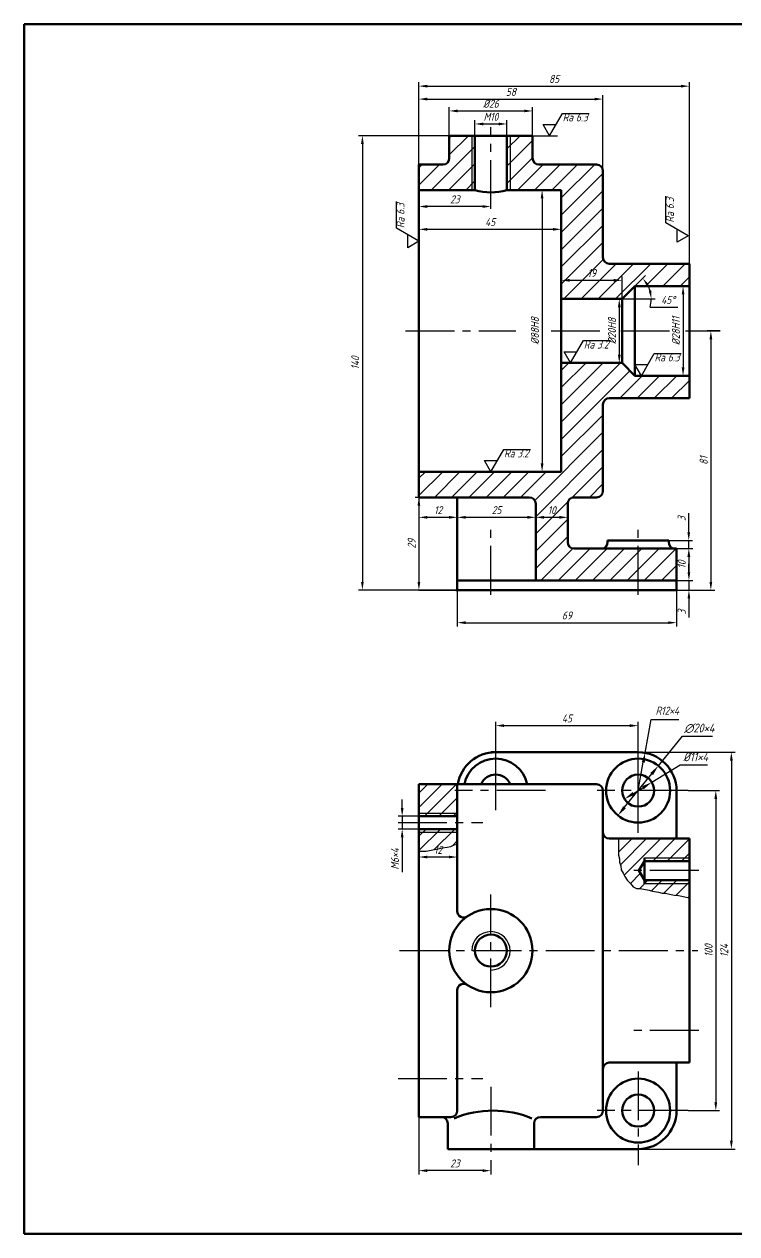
# Model space of a CAD drawing. Header units: millimetres. Extents: x -2118 to 1971, y -1420 to 962.
# Drawn here: x -1505.1 to -1282.5, y -967.8 to -589.8 of the extents above; entities that cross this region are included whole.
import ezdxf

# ---------------------------------------------------------------- set-up
doc = ezdxf.new("R2010")
doc.units = ezdxf.units.MM
doc.header["$LTSCALE"] = 0.8
doc.linetypes.add('CENTER2', pattern=[28.575, 19.05, -3.175, 3.175, -3.175])
for name, color, linetype, lineweight in [('剖面符号', 6, 'Continuous', 25), ('尺寸', 2, 'Continuous', 25), ('文字及注释', 4, 'Continuous', 25), ('粗实线', 3, 'Continuous', 50), ('细实线', 5, 'Continuous', 25), ('细点画线', 1, 'CENTER2', 25), ('边框线', 11, 'Continuous', 50)]:
    doc.layers.add(name, color=color, linetype=linetype, lineweight=lineweight)
doc.layers.add('尺寸标注', color=4, linetype='Continuous')
doc.styles.add('汉字', font='gbeitc.shx', dxfattribs={"bigfont": 'gbcbig.shx'})
doc.dimstyles.new('GB', dxfattribs={"dimtxt": 2.5, "dimasz": 2.6, "dimexe": 1.2, "dimexo": 0, "dimgap": 1, "dimtad": 1, "dimdec": 0, "dimdsep": 46, "dimtxsty": '汉字', "dimcen": 0, "dimclrd": 256, "dimclre": 256, "dimclrt": 256, "dimadec": 1, "dimazin": 2, "dimtp": 0.21, "dimtm": 0.25, "dimtfac": 0.7, "dimtdec": 0, "dimtmove": 0, "dimatfit": 2, "dimfxl": 1, "dimtzin": 0, "dimlwd": -1, "dimlwe": -1, "dimarcsym": 0})
doc.dimstyles.new('GB$2', dxfattribs={"dimtxt": 2.5, "dimasz": 2.6, "dimexe": 1.2, "dimexo": 0, "dimgap": 1, "dimtad": 1, "dimtih": 1, "dimtoh": 1, "dimdec": 0, "dimdsep": 46, "dimtxsty": '汉字', "dimcen": 0, "dimclrd": 256, "dimclre": 256, "dimclrt": 256, "dimadec": 1, "dimazin": 2, "dimtp": 0.21, "dimtm": 0.25, "dimtfac": 0.7, "dimtdec": 0, "dimtmove": 0, "dimatfit": 2, "dimfxl": 1, "dimtzin": 0, "dimlwd": -1, "dimlwe": -1, "dimarcsym": 0})
doc.dimstyles.new('GB$3', dxfattribs={"dimscale": 1.1, "dimtxt": 2.5, "dimasz": 3, "dimexe": 2, "dimexo": 0, "dimgap": 1, "dimtad": 1, "dimtoh": 1, "dimdec": 0, "dimdsep": 46, "dimtxsty": '汉字', "dimcen": 0, "dimclrd": 256, "dimclre": 256, "dimclrt": 256, "dimadec": 1, "dimazin": 2, "dimtp": 0.21, "dimtm": 0.25, "dimtfac": 0.7, "dimtdec": 0, "dimtmove": 0, "dimatfit": 2, "dimfxl": 1, "dimtzin": 0, "dimlwd": -1, "dimlwe": -1, "dimarcsym": 1})
doc.dimstyles.new('GB$4', dxfattribs={"dimtxt": 2.5, "dimasz": 3, "dimexe": 2, "dimexo": 0, "dimgap": 1.5, "dimtad": 1, "dimtoh": 1, "dimdec": 0, "dimdsep": 46, "dimtxsty": '汉字', "dimcen": 3, "dimclrd": 256, "dimclre": 256, "dimclrt": 256, "dimadec": 1, "dimazin": 2, "dimtp": 0.21, "dimtm": 0.25, "dimtfac": 0.7, "dimtdec": 0, "dimtmove": 0, "dimatfit": 2, "dimfxl": 1, "dimtzin": 0, "dimlwd": -1, "dimlwe": -1, "dimarcsym": 1})

# ---------------------------------------------------------------- blocks, each defined once
blk = doc.blocks.new('*D292')
at = {"layer": 'Defpoints', "color": 0, "ltscale": 0.01, "transparency": 16777216}
for p in [(-1318.28, -675.63), (-1319.17, -695.63), (-1318.28, -695.63)]:
    blk.add_point(p, dxfattribs=at)
at = {"layer": '尺寸', "ltscale": 0.01, "transparency": 16777216}
for p, q in [((-1318.28, -675.63), (-1320.37, -675.63)), ((-1319.17, -678.23), (-1319.17, -693.03)), ((-1318.28, -695.63), (-1320.37, -695.63))]:
    blk.add_line(p, q, dxfattribs=at)
for points in [[(-1319.61, -678.23), (-1318.74, -678.23), (-1319.17, -675.63)], [(-1319.61, -693.03), (-1318.74, -693.03), (-1319.17, -695.63)]]:
    blk.add_solid(points, dxfattribs=at)
at = {"layer": '尺寸', "ltscale": 0.01, "transparency": 16777216, "insert": (-1321.42, -685.63), "char_height": 2.5, "attachment_point": 5, "rotation": 90, "style": '汉字'}
blk.add_mtext('%%C20H8', dxfattribs=at)
blk = doc.blocks.new('*D293')
at = {"layer": 'Defpoints', "color": 0, "ltscale": 0.01, "transparency": 16777216}
for p in [(-1337.28, -641.63), (-1343.28, -729.63), (-1337.28, -729.63)]:
    blk.add_point(p, dxfattribs=at)
at = {"layer": '尺寸', "ltscale": 0.01, "transparency": 16777216}
for p, q in [((-1337.28, -641.63), (-1344.48, -641.63)), ((-1343.28, -644.23), (-1343.28, -727.03)), ((-1337.28, -729.63), (-1344.48, -729.63))]:
    blk.add_line(p, q, dxfattribs=at)
for points in [[(-1343.72, -644.23), (-1342.85, -644.23), (-1343.28, -641.63)], [(-1343.72, -727.03), (-1342.85, -727.03), (-1343.28, -729.63)]]:
    blk.add_solid(points, dxfattribs=at)
at = {"layer": '尺寸', "ltscale": 0.01, "transparency": 16777216, "insert": (-1345.53, -685.63), "char_height": 2.5, "attachment_point": 5, "rotation": 90, "style": '汉字'}
blk.add_mtext('%%C88H8', dxfattribs=at)
blk = doc.blocks.new('*D294')
at = {"layer": 'Defpoints', "color": 0, "ltscale": 0.01, "transparency": 16777216}
for p in [(-1372.28, -624.63), (-1399.43, -766.63), (-1370.28, -766.63)]:
    blk.add_point(p, dxfattribs=at)
at = {"layer": '尺寸', "ltscale": 0.01, "transparency": 16777216}
for p, q in [((-1372.28, -624.63), (-1400.63, -624.63)), ((-1399.43, -627.23), (-1399.43, -764.03)), ((-1370.28, -766.63), (-1400.63, -766.63))]:
    blk.add_line(p, q, dxfattribs=at)
for points in [[(-1399.86, -627.23), (-1399, -627.23), (-1399.43, -624.63)], [(-1399.86, -764.03), (-1399, -764.03), (-1399.43, -766.63)]]:
    blk.add_solid(points, dxfattribs=at)
at = {"layer": '尺寸', "ltscale": 0.01, "transparency": 16777216, "insert": (-1401.68, -695.63), "char_height": 2.5, "attachment_point": 5, "rotation": 90, "style": '汉字'}
blk.add_mtext('140', dxfattribs=at)
blk = doc.blocks.new('*D297')
at = {"layer": 'Defpoints', "color": 0, "ltscale": 0.01, "transparency": 16777216}
for p in [(-1300.28, -671.63), (-1300.28, -699.63), (-1299.24, -699.63)]:
    blk.add_point(p, dxfattribs=at)
at = {"layer": '尺寸', "ltscale": 0.01, "transparency": 16777216}
for p, q in [((-1300.28, -671.63), (-1298.04, -671.63)), ((-1299.24, -674.23), (-1299.24, -697.03)), ((-1300.28, -699.63), (-1298.04, -699.63))]:
    blk.add_line(p, q, dxfattribs=at)
for points in [[(-1299.67, -674.23), (-1298.8, -674.23), (-1299.24, -671.63)], [(-1299.67, -697.03), (-1298.8, -697.03), (-1299.24, -699.63)]]:
    blk.add_solid(points, dxfattribs=at)
at = {"layer": '尺寸', "ltscale": 0.01, "transparency": 16777216, "insert": (-1301.49, -685.63), "char_height": 2.5, "attachment_point": 5, "rotation": 90, "style": '汉字'}
blk.add_mtext('%%C28H11', dxfattribs=at)
blk = doc.blocks.new('*D298')
at = {"layer": 'Defpoints', "color": 0, "ltscale": 0.01, "transparency": 16777216}
for p in [(-1369.78, -766.63), (-1301.28, -766.63), (-1301.28, -776.79)]:
    blk.add_point(p, dxfattribs=at)
at = {"layer": '尺寸', "ltscale": 0.01, "transparency": 16777216}
for p, q in [((-1369.78, -766.63), (-1369.78, -777.99)), ((-1301.28, -766.63), (-1301.28, -777.99)), ((-1367.18, -776.79), (-1303.88, -776.79))]:
    blk.add_line(p, q, dxfattribs=at)
for points in [[(-1367.18, -776.36), (-1367.18, -777.22), (-1369.78, -776.79)], [(-1303.88, -776.36), (-1303.88, -777.22), (-1301.28, -776.79)]]:
    blk.add_solid(points, dxfattribs=at)
at = {"layer": '尺寸', "ltscale": 0.01, "transparency": 16777216, "insert": (-1335.53, -774.54), "char_height": 2.5, "attachment_point": 5, "style": '汉字'}
blk.add_mtext('69', dxfattribs=at)
blk = doc.blocks.new('*D299')
at = {"layer": 'Defpoints', "color": 0, "ltscale": 0.01, "transparency": 16777216}
for p in [(-1324.28, -613.17), (-1381.78, -633.63), (-1324.28, -635.63)]:
    blk.add_point(p, dxfattribs=at)
at = {"layer": '尺寸', "ltscale": 0.01, "transparency": 16777216}
for p, q in [((-1381.78, -633.63), (-1381.78, -611.97)), ((-1324.28, -635.63), (-1324.28, -611.97)), ((-1379.18, -613.17), (-1326.88, -613.17))]:
    blk.add_line(p, q, dxfattribs=at)
for points in [[(-1379.18, -612.74), (-1379.18, -613.61), (-1381.78, -613.17)], [(-1326.88, -612.74), (-1326.88, -613.61), (-1324.28, -613.17)]]:
    blk.add_solid(points, dxfattribs=at)
at = {"layer": '尺寸', "ltscale": 0.01, "transparency": 16777216, "insert": (-1353.03, -610.92), "char_height": 2.5, "attachment_point": 5, "style": '汉字'}
blk.add_mtext('58', dxfattribs=at)
blk = doc.blocks.new('*D300')
at = {"layer": 'Defpoints', "color": 0, "ltscale": 0.01, "transparency": 16777216}
for p in [(-1346.28, -616.88), (-1372.28, -624.63), (-1346.28, -624.63)]:
    blk.add_point(p, dxfattribs=at)
at = {"layer": '尺寸', "ltscale": 0.01, "transparency": 16777216}
for p, q in [((-1372.28, -624.63), (-1372.28, -615.68)), ((-1346.28, -624.63), (-1346.28, -615.68)), ((-1369.68, -616.88), (-1348.88, -616.88))]:
    blk.add_line(p, q, dxfattribs=at)
for points in [[(-1369.68, -616.45), (-1369.68, -617.31), (-1372.28, -616.88)], [(-1348.88, -616.45), (-1348.88, -617.31), (-1346.28, -616.88)]]:
    blk.add_solid(points, dxfattribs=at)
at = {"layer": '尺寸', "ltscale": 0.01, "transparency": 16777216, "insert": (-1359.28, -614.63), "char_height": 2.5, "attachment_point": 5, "style": '汉字'}
blk.add_mtext('%%c26', dxfattribs=at)
blk = doc.blocks.new('*D301')
at = {"layer": 'Defpoints', "color": 0, "ltscale": 0.01, "transparency": 16777216}
for p in [(-1354.28, -620.95), (-1364.28, -624.63), (-1354.28, -624.63)]:
    blk.add_point(p, dxfattribs=at)
at = {"layer": '尺寸', "ltscale": 0.01, "transparency": 16777216}
for p, q in [((-1364.28, -624.63), (-1364.28, -619.75)), ((-1354.28, -624.63), (-1354.28, -619.75)), ((-1361.68, -620.95), (-1356.88, -620.95))]:
    blk.add_line(p, q, dxfattribs=at)
for points in [[(-1361.68, -620.52), (-1361.68, -621.39), (-1364.28, -620.95)], [(-1356.88, -620.52), (-1356.88, -621.39), (-1354.28, -620.95)]]:
    blk.add_solid(points, dxfattribs=at)
at = {"layer": '尺寸', "ltscale": 0.01, "transparency": 16777216, "insert": (-1359.28, -618.7), "char_height": 2.5, "attachment_point": 5, "style": '汉字'}
blk.add_mtext('M10', dxfattribs=at)
blk = doc.blocks.new('*D302')
at = {"layer": 'Defpoints', "color": 0, "ltscale": 0.01, "transparency": 16777216}
for p in [(-1381.78, -646.75), (-1381.78, -647.46), (-1359.28, -647.46)]:
    blk.add_point(p, dxfattribs=at)
at = {"layer": '尺寸', "ltscale": 0.01, "transparency": 16777216}
for p, q in [((-1381.78, -647.46), (-1381.78, -645.55)), ((-1359.28, -647.46), (-1359.28, -645.55)), ((-1361.88, -646.75), (-1379.18, -646.75))]:
    blk.add_line(p, q, dxfattribs=at)
for points in [[(-1379.18, -646.31), (-1379.18, -647.18), (-1381.78, -646.75)], [(-1361.88, -646.31), (-1361.88, -647.18), (-1359.28, -646.75)]]:
    blk.add_solid(points, dxfattribs=at)
at = {"layer": '尺寸', "ltscale": 0.01, "transparency": 16777216, "insert": (-1370.53, -644.5), "char_height": 2.5, "attachment_point": 5, "style": '汉字'}
blk.add_mtext('23', dxfattribs=at)
blk = doc.blocks.new('*D303')
at = {"layer": 'Defpoints', "color": 0, "ltscale": 0.01, "transparency": 16777216}
for p in [(-1381.78, -737.63), (-1369.78, -737.63), (-1369.78, -743.87)]:
    blk.add_point(p, dxfattribs=at)
at = {"layer": '尺寸', "ltscale": 0.01, "transparency": 16777216}
for p, q in [((-1381.78, -737.63), (-1381.78, -745.07)), ((-1369.78, -737.63), (-1369.78, -745.07)), ((-1379.18, -743.87), (-1372.38, -743.87))]:
    blk.add_line(p, q, dxfattribs=at)
for points in [[(-1379.18, -743.44), (-1379.18, -744.3), (-1381.78, -743.87)], [(-1372.38, -743.44), (-1372.38, -744.3), (-1369.78, -743.87)]]:
    blk.add_solid(points, dxfattribs=at)
at = {"layer": '尺寸', "ltscale": 0.01, "transparency": 16777216, "insert": (-1375.78, -741.62), "char_height": 2.5, "attachment_point": 5, "style": '汉字'}
blk.add_mtext('12', dxfattribs=at)
blk = doc.blocks.new('*D304')
at = {"layer": 'Defpoints', "color": 0, "ltscale": 0.01, "transparency": 16777216}
for p in [(-1381.78, -850.03), (-1369.78, -847.1), (-1381.78, -854.65)]:
    blk.add_point(p, dxfattribs=at)
at = {"layer": '尺寸', "ltscale": 0.01, "transparency": 16777216}
for p, q in [((-1381.78, -854.65), (-1381.78, -848.83)), ((-1372.38, -850.03), (-1379.18, -850.03)), ((-1369.78, -847.1), (-1369.78, -851.23))]:
    blk.add_line(p, q, dxfattribs=at)
for points in [[(-1379.18, -849.6), (-1379.18, -850.46), (-1381.78, -850.03)], [(-1372.38, -849.6), (-1372.38, -850.46), (-1369.78, -850.03)]]:
    blk.add_solid(points, dxfattribs=at)
at = {"layer": '尺寸', "ltscale": 0.01, "transparency": 16777216, "insert": (-1375.78, -847.78), "char_height": 2.5, "attachment_point": 5, "style": '汉字'}
blk.add_mtext('12', dxfattribs=at)
blk = doc.blocks.new('*D310')
at = {"layer": 'Defpoints', "color": 0, "ltscale": 0.01, "transparency": 16777216}
for p in [(-1301.28, -763.63), (-1301.28, -766.63), (-1297.42, -766.63)]:
    blk.add_point(p, dxfattribs=at)
at = {"layer": '尺寸', "ltscale": 0.01, "transparency": 16777216}
for p, q in [((-1297.42, -761.03), (-1297.42, -758.43)), ((-1301.28, -763.63), (-1296.22, -763.63)), ((-1301.28, -766.63), (-1296.22, -766.63)), ((-1297.42, -763.63), (-1297.42, -766.63)), ((-1297.42, -769.23), (-1297.42, -775.13))]:
    blk.add_line(p, q, dxfattribs=at)
for points in [[(-1297.85, -761.03), (-1296.99, -761.03), (-1297.42, -763.63)], [(-1297.85, -769.23), (-1296.99, -769.23), (-1297.42, -766.63)]]:
    blk.add_solid(points, dxfattribs=at)
at = {"layer": '尺寸', "ltscale": 0.01, "transparency": 16777216, "insert": (-1299.67, -773.48), "char_height": 2.5, "attachment_point": 5, "rotation": 90, "style": '汉字'}
blk.add_mtext('3', dxfattribs=at)
blk = doc.blocks.new('*D313')
at = {"layer": 'Defpoints', "color": 0, "ltscale": 0.01, "transparency": 16777216}
for p in [(-1303.74, -751.13), (-1301.28, -753.63), (-1297.46, -753.63)]:
    blk.add_point(p, dxfattribs=at)
at = {"layer": '尺寸', "ltscale": 0.01, "transparency": 16777216}
for p, q in [((-1297.46, -748.53), (-1297.46, -742.62)), ((-1303.74, -751.13), (-1296.26, -751.13)), ((-1297.46, -753.63), (-1297.46, -751.13)), ((-1301.28, -753.63), (-1296.26, -753.63)), ((-1297.46, -756.23), (-1297.46, -758.83))]:
    blk.add_line(p, q, dxfattribs=at)
for points in [[(-1297.89, -748.53), (-1297.03, -748.53), (-1297.46, -751.13)], [(-1297.89, -756.23), (-1297.03, -756.23), (-1297.46, -753.63)]]:
    blk.add_solid(points, dxfattribs=at)
at = {"layer": '尺寸', "ltscale": 0.01, "transparency": 16777216, "insert": (-1299.71, -744.28), "char_height": 2.5, "attachment_point": 5, "rotation": 90, "style": '汉字'}
blk.add_mtext('3', dxfattribs=at)
blk = doc.blocks.new('*D314')
at = {"layer": 'Defpoints', "color": 0, "ltscale": 0.01, "transparency": 16777216}
for p in [(-1306.96, -821.52), (-1319.59, -837.03)]:
    blk.add_point(p, dxfattribs=at)
at = {"layer": '尺寸', "ltscale": 0.01, "transparency": 16777216}
for p, q in [((-1306.96, -821.52), (-1299.43, -812.28)), ((-1299.43, -812.28), (-1290.03, -812.28)), ((-1317.51, -834.47), (-1309.05, -824.08))]:
    blk.add_line(p, q, dxfattribs=at)
for points in [[(-1309.47, -823.73), (-1308.62, -824.43), (-1306.96, -821.52)], [(-1317.94, -834.12), (-1317.08, -834.82), (-1319.59, -837.03)]]:
    blk.add_solid(points, dxfattribs=at)
at = {"layer": '尺寸', "ltscale": 0.01, "transparency": 16777216, "insert": (-1294.18, -809.8), "char_height": 2.75, "attachment_point": 5, "style": '汉字'}
blk.add_mtext('∅20×4', dxfattribs=at)
blk = doc.blocks.new('*D315')
at = {"layer": 'Defpoints', "color": 0, "ltscale": 0.01, "transparency": 16777216}
for p in [(-1309.02, -826.66), (-1317.54, -831.89)]:
    blk.add_point(p, dxfattribs=at)
at = {"layer": '尺寸', "ltscale": 0.01, "transparency": 16777216}
for p, q in [((-1309.02, -826.66), (-1300.11, -821.2)), ((-1300.11, -821.2), (-1291.62, -821.2)), ((-1314.73, -830.17), (-1311.83, -828.39))]:
    blk.add_line(p, q, dxfattribs=at)
for points in [[(-1312.12, -827.92), (-1311.54, -828.86), (-1309.02, -826.66)], [(-1315.01, -829.7), (-1314.44, -830.63), (-1317.54, -831.89)]]:
    blk.add_solid(points, dxfattribs=at)
at = {"layer": '尺寸', "ltscale": 0.01, "transparency": 16777216, "insert": (-1295.31, -818.73), "char_height": 2.75, "attachment_point": 5, "style": '汉字'}
blk.add_mtext('%%C11×4', dxfattribs=at)
blk = doc.blocks.new('*D316')
at = {"layer": 'Defpoints', "color": 0, "ltscale": 0.01, "transparency": 16777216}
for p in [(-1297.7, -829.28), (-1297.7, -929.28), (-1289.01, -929.28)]:
    blk.add_point(p, dxfattribs=at)
at = {"layer": '尺寸', "ltscale": 0.01, "transparency": 16777216}
for p, q in [((-1297.7, -829.28), (-1287.81, -829.28)), ((-1289.01, -831.88), (-1289.01, -926.68)), ((-1297.7, -929.28), (-1287.81, -929.28))]:
    blk.add_line(p, q, dxfattribs=at)
for points in [[(-1289.45, -831.88), (-1288.58, -831.88), (-1289.01, -829.28)], [(-1289.45, -926.68), (-1288.58, -926.68), (-1289.01, -929.28)]]:
    blk.add_solid(points, dxfattribs=at)
at = {"layer": '尺寸', "ltscale": 0.01, "transparency": 16777216, "insert": (-1291.26, -879.28), "char_height": 2.5, "attachment_point": 5, "rotation": 90, "style": '汉字'}
blk.add_mtext('100', dxfattribs=at)
blk = doc.blocks.new('*D317')
at = {"layer": 'Defpoints', "color": 0, "ltscale": 0.01, "transparency": 16777216}
for p in [(-1381.78, -837.28), (-1387.01, -841.28), (-1381.78, -841.28)]:
    blk.add_point(p, dxfattribs=at)
at = {"layer": '尺寸', "ltscale": 0.01, "transparency": 16777216}
for p, q in [((-1387.01, -834.68), (-1387.01, -832.08)), ((-1381.78, -837.28), (-1388.21, -837.28)), ((-1387.01, -837.28), (-1387.01, -841.28)), ((-1381.78, -841.28), (-1388.21, -841.28)), ((-1387.01, -843.88), (-1387.01, -854.78))]:
    blk.add_line(p, q, dxfattribs=at)
for points in [[(-1387.44, -834.68), (-1386.57, -834.68), (-1387.01, -837.28)], [(-1387.44, -843.88), (-1386.57, -843.88), (-1387.01, -841.28)]]:
    blk.add_solid(points, dxfattribs=at)
at = {"layer": '尺寸', "ltscale": 0.01, "transparency": 16777216, "insert": (-1389.26, -850.63), "char_height": 2.5, "attachment_point": 5, "rotation": 90, "style": '汉字'}
blk.add_mtext('M6×4', dxfattribs=at)
blk = doc.blocks.new('*D318')
at = {"layer": 'Defpoints', "color": 0, "ltscale": 0.01, "transparency": 16777216}
for p in [(-1297.28, -609.13), (-1381.78, -633.63), (-1297.28, -664.63)]:
    blk.add_point(p, dxfattribs=at)
at = {"layer": '尺寸', "ltscale": 0.01, "transparency": 16777216}
for p, q in [((-1381.78, -633.63), (-1381.78, -607.93)), ((-1297.28, -664.63), (-1297.28, -607.93)), ((-1379.18, -609.13), (-1299.88, -609.13))]:
    blk.add_line(p, q, dxfattribs=at)
for points in [[(-1379.18, -608.7), (-1379.18, -609.56), (-1381.78, -609.13)], [(-1299.88, -608.7), (-1299.88, -609.56), (-1297.28, -609.13)]]:
    blk.add_solid(points, dxfattribs=at)
at = {"layer": '尺寸', "ltscale": 0.01, "transparency": 16777216, "insert": (-1339.53, -606.88), "char_height": 2.5, "attachment_point": 5, "style": '汉字'}
blk.add_mtext('85', dxfattribs=at)
blk = doc.blocks.new('*D321')
at = {"layer": 'Defpoints', "color": 0, "ltscale": 0.01, "transparency": 16777216}
for p in [(-1381.78, -931.28), (-1381.78, -948.03), (-1359.28, -945.8)]:
    blk.add_point(p, dxfattribs=at)
at = {"layer": '尺寸', "ltscale": 0.01, "transparency": 16777216}
for p, q in [((-1381.78, -931.28), (-1381.78, -949.23)), ((-1361.88, -948.03), (-1379.18, -948.03)), ((-1359.28, -945.8), (-1359.28, -949.23))]:
    blk.add_line(p, q, dxfattribs=at)
for points in [[(-1379.18, -947.6), (-1379.18, -948.47), (-1381.78, -948.03)], [(-1361.88, -947.6), (-1361.88, -948.47), (-1359.28, -948.03)]]:
    blk.add_solid(points, dxfattribs=at)
at = {"layer": '尺寸', "ltscale": 0.01, "transparency": 16777216, "insert": (-1370.53, -945.78), "char_height": 2.5, "attachment_point": 5, "style": '汉字'}
blk.add_mtext('23', dxfattribs=at)
blk = doc.blocks.new('粗糙度')
at = {"layer": '文字及注释'}
for p, q in [((0, 0), (4.04, 7)), ((4.04, 7), (12.41, 7)), ((0, 0), (-2.02, 3.5)), ((-2.02, 3.5), (2.02, 3.5))]:
    blk.add_line(p, q, dxfattribs=at)
at = {"layer": '文字及注释', "style": '汉字'}
blk.add_text('Ra', height=2.5, dxfattribs=at).set_placement((4.11, 4.49))
blk.add_attdef('CCD', (8.27, 4.5), '', height=2.5, dxfattribs=at)
blk = doc.blocks.new('*D364')
at = {"layer": 'Defpoints', "color": 0, "ltscale": 0.01, "transparency": 16777216}
for p in [(-1381.78, -641.63), (-1337.28, -641.63), (-1337.28, -653.87)]:
    blk.add_point(p, dxfattribs=at)
at = {"layer": '尺寸', "ltscale": 0.01, "transparency": 16777216}
for p, q in [((-1381.78, -641.63), (-1381.78, -655.07)), ((-1337.28, -641.63), (-1337.28, -655.07)), ((-1379.18, -653.87), (-1339.88, -653.87))]:
    blk.add_line(p, q, dxfattribs=at)
for points in [[(-1379.18, -653.44), (-1379.18, -654.3), (-1381.78, -653.87)], [(-1339.88, -653.44), (-1339.88, -654.3), (-1337.28, -653.87)]]:
    blk.add_solid(points, dxfattribs=at)
at = {"layer": '尺寸', "ltscale": 0.01, "transparency": 16777216, "insert": (-1359.53, -651.62), "char_height": 2.5, "attachment_point": 5, "style": '汉字'}
blk.add_mtext('45', dxfattribs=at)
blk = doc.blocks.new('*D365')
at = {"layer": 'Defpoints', "color": 0, "ltscale": 0.01, "transparency": 16777216}
for p in [(-1369.78, -737.63), (-1381.78, -766.63), (-1370.28, -766.63)]:
    blk.add_point(p, dxfattribs=at)
at = {"layer": '尺寸', "ltscale": 0.01, "transparency": 16777216}
for p, q in [((-1369.78, -737.63), (-1382.98, -737.63)), ((-1381.78, -740.23), (-1381.78, -764.03)), ((-1370.28, -766.63), (-1382.98, -766.63))]:
    blk.add_line(p, q, dxfattribs=at)
for points in [[(-1382.21, -740.23), (-1381.34, -740.23), (-1381.78, -737.63)], [(-1382.21, -764.03), (-1381.34, -764.03), (-1381.78, -766.63)]]:
    blk.add_solid(points, dxfattribs=at)
at = {"layer": '尺寸', "ltscale": 0.01, "transparency": 16777216, "insert": (-1384.03, -752.13), "char_height": 2.5, "attachment_point": 5, "rotation": 90, "style": '汉字'}
blk.add_mtext('29', dxfattribs=at)
blk = doc.blocks.new('*D366')
at = {"layer": 'Defpoints', "color": 0, "ltscale": 0.01, "transparency": 16777216}
for p in [(-1301.28, -753.63), (-1301.28, -763.63), (-1297.42, -763.63)]:
    blk.add_point(p, dxfattribs=at)
at = {"layer": '尺寸', "ltscale": 0.01, "transparency": 16777216}
for p, q in [((-1301.28, -753.63), (-1296.22, -753.63)), ((-1297.42, -756.23), (-1297.42, -761.03)), ((-1301.28, -763.63), (-1296.22, -763.63))]:
    blk.add_line(p, q, dxfattribs=at)
for points in [[(-1297.85, -756.23), (-1296.99, -756.23), (-1297.42, -753.63)], [(-1297.85, -761.03), (-1296.99, -761.03), (-1297.42, -763.63)]]:
    blk.add_solid(points, dxfattribs=at)
at = {"layer": '尺寸', "ltscale": 0.01, "transparency": 16777216, "insert": (-1299.67, -758.63), "char_height": 2.5, "attachment_point": 5, "rotation": 90, "style": '汉字'}
blk.add_mtext('10', dxfattribs=at)
blk = doc.blocks.new('*D367')
at = {"layer": 'Defpoints', "color": 0, "ltscale": 0.01, "transparency": 16777216}
for p in [(-1287.7, -685.63), (-1301.28, -766.63), (-1290.55, -766.63)]:
    blk.add_point(p, dxfattribs=at)
at = {"layer": '尺寸', "ltscale": 0.01, "transparency": 16777216}
for p, q in [((-1287.7, -685.63), (-1291.75, -685.63)), ((-1290.55, -688.23), (-1290.55, -764.03)), ((-1301.28, -766.63), (-1289.35, -766.63))]:
    blk.add_line(p, q, dxfattribs=at)
for points in [[(-1290.99, -688.23), (-1290.12, -688.23), (-1290.55, -685.63)], [(-1290.99, -764.03), (-1290.12, -764.03), (-1290.55, -766.63)]]:
    blk.add_solid(points, dxfattribs=at)
at = {"layer": '尺寸', "ltscale": 0.01, "transparency": 16777216, "insert": (-1292.8, -726.13), "char_height": 2.5, "attachment_point": 5, "rotation": 90, "style": '汉字'}
blk.add_mtext('81', dxfattribs=at)
blk = doc.blocks.new('*D369')
at = {"layer": 'Defpoints', "color": 0, "ltscale": 0.01, "transparency": 16777216}
for p in [(-1318.28, -669.8), (-1337.28, -675.63), (-1318.28, -675.63)]:
    blk.add_point(p, dxfattribs=at)
at = {"layer": '尺寸', "ltscale": 0.01, "transparency": 16777216}
for p, q in [((-1337.28, -675.63), (-1337.28, -668.6)), ((-1318.28, -675.63), (-1318.28, -668.6)), ((-1334.68, -669.8), (-1320.88, -669.8))]:
    blk.add_line(p, q, dxfattribs=at)
for points in [[(-1334.68, -669.37), (-1334.68, -670.24), (-1337.28, -669.8)], [(-1320.88, -669.37), (-1320.88, -670.24), (-1318.28, -669.8)]]:
    blk.add_solid(points, dxfattribs=at)
at = {"layer": '尺寸', "ltscale": 0.01, "transparency": 16777216, "insert": (-1327.78, -667.55), "char_height": 2.5, "attachment_point": 5, "style": '汉字'}
blk.add_mtext('19', dxfattribs=at)
blk = doc.blocks.new('*D370')
at = {"layer": 'Defpoints', "color": 0, "ltscale": 0.01, "transparency": 16777216}
for p in [(-1314.28, -671.63), (-1310.39, -671.07), (-1337.28, -675.63), (-1318.28, -675.63), (-1318.28, -675.63)]:
    blk.add_point(p, dxfattribs=at)
at = {"layer": '尺寸', "ltscale": 0.01, "transparency": 16777216}
for p, q in [((-1314.28, -671.63), (-1310.99, -668.33)), ((-1318.28, -675.63), (-1307.96, -675.63)), ((-1309.54, -678.2), (-1300.87, -678.2))]:
    blk.add_line(p, q, dxfattribs=at)
for start, end in [(16.4016, 28.5984), (343.5984, 0)]:
    blk.add_arc((-1318.28, -675.63), 9.11, start, end, dxfattribs=at)
for points in [[(-1310.62, -671.52), (-1309.93, -671), (-1311.83, -669.18)], [(-1309.11, -672.99), (-1309.96, -673.11), (-1309.16, -675.63)]]:
    blk.add_solid(points, dxfattribs=at)
at = {"layer": '尺寸', "ltscale": 0.01, "transparency": 16777216, "insert": (-1303.9, -675.95), "char_height": 2.5, "attachment_point": 5, "style": '汉字'}
blk.add_mtext('45°', dxfattribs=at)
blk = doc.blocks.new('*D374')
at = {"layer": 'Defpoints', "color": 0, "ltscale": 0.01, "transparency": 16777216}
for p in [(-1313.28, -817.28), (-1313.28, -941.28), (-1284.15, -941.28)]:
    blk.add_point(p, dxfattribs=at)
at = {"layer": '尺寸', "ltscale": 0.01, "transparency": 16777216}
for p, q in [((-1313.28, -817.28), (-1282.95, -817.28)), ((-1284.15, -819.88), (-1284.15, -938.68)), ((-1313.28, -941.28), (-1282.95, -941.28))]:
    blk.add_line(p, q, dxfattribs=at)
for points in [[(-1284.58, -819.88), (-1283.72, -819.88), (-1284.15, -817.28)], [(-1284.58, -938.68), (-1283.72, -938.68), (-1284.15, -941.28)]]:
    blk.add_solid(points, dxfattribs=at)
at = {"layer": '尺寸', "ltscale": 0.01, "transparency": 16777216, "insert": (-1286.4, -879.28), "char_height": 2.5, "attachment_point": 5, "rotation": 90, "style": '汉字'}
blk.add_mtext('124', dxfattribs=at)
blk = doc.blocks.new('*D375')
at = {"layer": 'Defpoints', "color": 0, "ltscale": 0.01, "transparency": 16777216}
for p in [(-1345.28, -743.87), (-1335.28, -743.87), (-1335.28, -743.87)]:
    blk.add_point(p, dxfattribs=at)
at = {"layer": '尺寸', "ltscale": 0.01, "transparency": 16777216}
for p, q in [((-1345.28, -743.87), (-1345.28, -742.67)), ((-1342.68, -743.87), (-1337.88, -743.87)), ((-1335.28, -743.87), (-1335.28, -742.67))]:
    blk.add_line(p, q, dxfattribs=at)
for points in [[(-1342.68, -743.44), (-1342.68, -744.3), (-1345.28, -743.87)], [(-1337.88, -743.44), (-1337.88, -744.3), (-1335.28, -743.87)]]:
    blk.add_solid(points, dxfattribs=at)
at = {"layer": '尺寸', "ltscale": 0.01, "transparency": 16777216, "insert": (-1340.28, -741.62), "char_height": 2.5, "attachment_point": 5, "style": '汉字'}
blk.add_mtext('10', dxfattribs=at)
blk = doc.blocks.new('*D377')
at = {"layer": 'Defpoints', "color": 0, "ltscale": 0.01, "transparency": 16777216}
for p in [(-1369.78, -737.63), (-1345.28, -739.63), (-1345.28, -743.87)]:
    blk.add_point(p, dxfattribs=at)
at = {"layer": '尺寸', "ltscale": 0.01, "transparency": 16777216}
for p, q in [((-1369.78, -737.63), (-1369.78, -745.07)), ((-1345.28, -739.63), (-1345.28, -745.07)), ((-1367.18, -743.87), (-1347.88, -743.87))]:
    blk.add_line(p, q, dxfattribs=at)
for points in [[(-1367.18, -743.44), (-1367.18, -744.3), (-1369.78, -743.87)], [(-1347.88, -743.44), (-1347.88, -744.3), (-1345.28, -743.87)]]:
    blk.add_solid(points, dxfattribs=at)
at = {"layer": '尺寸', "ltscale": 0.01, "transparency": 16777216, "insert": (-1357.53, -741.62), "char_height": 2.5, "attachment_point": 5, "style": '汉字'}
blk.add_mtext('25', dxfattribs=at)
blk = doc.blocks.new('*D378')
at = {"layer": 'Defpoints', "color": 0, "ltscale": 0.01, "transparency": 16777216}
for p in [(-1313.28, -808.97), (-1357.78, -829.28), (-1313.28, -829.28)]:
    blk.add_point(p, dxfattribs=at)
at = {"layer": '尺寸', "ltscale": 0.01, "transparency": 16777216}
for p, q in [((-1357.78, -829.28), (-1357.78, -807.77)), ((-1313.28, -829.28), (-1313.28, -807.77)), ((-1355.18, -808.97), (-1315.88, -808.97))]:
    blk.add_line(p, q, dxfattribs=at)
for points in [[(-1355.18, -808.53), (-1355.18, -809.4), (-1357.78, -808.97)], [(-1315.88, -808.53), (-1315.88, -809.4), (-1313.28, -808.97)]]:
    blk.add_solid(points, dxfattribs=at)
at = {"layer": '尺寸', "ltscale": 0.01, "transparency": 16777216, "insert": (-1335.53, -806.72), "char_height": 2.5, "attachment_point": 5, "style": '汉字'}
blk.add_mtext('45', dxfattribs=at)
blk = doc.blocks.new('*D380')
at = {"layer": 'Defpoints', "color": 0, "ltscale": 0.01, "transparency": 16777216}
for p in [(-1311.12, -817.47), (-1313.28, -829.28)]:
    blk.add_point(p, dxfattribs=at)
at = {"layer": '尺寸', "ltscale": 0.01, "transparency": 16777216}
for p, q in [((-1311.12, -817.47), (-1309.22, -807.04)), ((-1309.22, -807.04), (-1300.59, -807.04)), ((-1313.28, -829.28), (-1311.66, -820.42))]:
    blk.add_line(p, q, dxfattribs=at)
blk.add_solid([(-1312.15, -820.33), (-1311.17, -820.51), (-1311.12, -817.47)], dxfattribs=at)
at = {"layer": '尺寸', "ltscale": 0.01, "transparency": 16777216, "insert": (-1304.16, -804.29), "char_height": 2.5, "attachment_point": 5, "style": '汉字'}
blk.add_mtext('R12×4', dxfattribs=at)

msp = doc.modelspace()

# ---------------------------------------------------------------- hatches: boundary and pattern name
at = {"layer": '剖面符号', "ltscale": 0.01}
h = msp.add_hatch(dxfattribs=at)
h.set_pattern_fill('ANSI31', color=256, scale=1.2)
h.set_pattern_definition([(45, (-217.5604, 324.7736), (-2.694077, 2.694077), [])])
h.paths.add_polyline_path([(-1365.28, -624.63), (-1372.28, -624.63), (-1372.28, -631.63, -0.414214), (-1374.28, -633.63), (-1381.78, -633.63), (-1381.78, -641.63), (-1381.28, -641.63), (-1365.28, -641.63)])
h.paths.add_polyline_path([(-1364.28, -624.63), (-1365.28, -624.63), (-1365.28, -641.63), (-1364.28, -641.63)])
h.paths.add_polyline_path([(-1353.28, -624.63), (-1354.28, -624.63), (-1354.28, -641.63), (-1353.28, -641.63)])
h.paths.add_polyline_path([(-1346.28, -631.63), (-1346.28, -624.63), (-1349.47, -624.63), (-1350.03, -626.87, -0.34509), (-1349.89, -627.04, -1), (-1350.24, -627.04, -0.486889), (-1350.03, -626.87), (-1349.47, -624.63), (-1353.28, -624.63), (-1353.28, -641.63), (-1339.38, -641.63), (-1336.79, -633.63), (-1344.28, -633.63, -0.414214)])
h.paths.add_polyline_path([(-1324.28, -635.63, 0.414214), (-1326.28, -633.63), (-1336.79, -633.63), (-1339.38, -641.63), (-1337.28, -641.63), (-1337.28, -675.63), (-1335.28, -675.63), (-1318.28, -675.63), (-1314.28, -671.63), (-1311.63, -671.63), (-1311.05, -664.63), (-1322.28, -664.63, -0.414214), (-1324.28, -662.63)])
h.paths.add_polyline_path([(-1297.28, -664.63), (-1311.05, -664.63), (-1311.63, -671.63), (-1297.28, -671.63)])
h.paths.add_polyline_path([(-1297.28, -699.63), (-1314.28, -699.63), (-1318.28, -695.63), (-1335.28, -695.63), (-1337.28, -695.63), (-1337.28, -729.63), (-1381.28, -729.63), (-1381.78, -729.63), (-1381.78, -737.63), (-1347.28, -737.63, -0.414214), (-1345.28, -739.63), (-1345.28, -763.63), (-1313.28, -763.63), (-1313.28, -753.63), (-1333.28, -753.63, -0.414214), (-1335.28, -751.63), (-1335.28, -739.63, -0.414214), (-1333.28, -737.63), (-1326.28, -737.63, 0.414214), (-1324.28, -735.63), (-1324.28, -708.63, -0.414214), (-1322.28, -706.63), (-1297.28, -706.63)])
h.paths.add_polyline_path([(-1301.28, -753.63), (-1301.74, -753.63), (-1307.28, -753.63), (-1313.28, -753.63), (-1313.28, -763.63), (-1301.28, -763.63)], flags=17)
h = msp.add_hatch(dxfattribs=at)
h.set_pattern_fill('ANSI31', color=256)
h.set_pattern_definition([(45, (-967.1178, 307.506), (-2.245064, 2.245064), [])])
h.paths.add_polyline_path([(-1369.78, -827.28), (-1381.78, -827.28), (-1381.78, -836.28), (-1369.78, -836.28)])
h.paths.add_polyline_path([(-1369.78, -836.28), (-1381.78, -836.28), (-1381.78, -837.28), (-1369.78, -837.28)])
h.paths.add_polyline_path([(-1369.78, -841.28), (-1381.78, -841.28), (-1381.78, -842.28), (-1369.78, -842.28)])
h.paths.add_polyline_path([(-1369.78, -842.28), (-1381.78, -842.28), (-1381.78, -848.24), (-1380.59, -848.15), (-1379.5, -848.15), (-1377.92, -847.91), (-1375.73, -847.42), (-1374.52, -847.18), (-1372.94, -846.94), (-1371.85, -846.69), (-1370.75, -846.21), (-1369.78, -845.97)])
h.paths.add_polyline_path([(-1297.28, -844.28), (-1319.44, -844.28), (-1319.44, -849.48), (-1319.14, -850.55), (-1319.14, -851.61), (-1318.68, -852.82), (-1318.53, -854.04), (-1317.92, -855.1), (-1317.46, -856.16), (-1316.7, -857.23), (-1315.64, -858.29), (-1314.88, -859.35), (-1313.81, -859.81), (-1312.74, -859.81), (-1311.53, -860.11), (-1309.85, -860.42), (-1308.79, -860.72), (-1306.96, -861.03), (-1305.74, -861.33), (-1304.68, -861.33), (-1303.46, -861.63), (-1301.94, -861.94), (-1300.72, -862.09), (-1299.65, -862.24), (-1298.28, -862.54), (-1297.28, -862.83), (-1297.28, -858.28), (-1311.28, -858.28), (-1311.28, -857.28), (-1313.01, -854.28), (-1311.28, -851.28), (-1311.28, -850.28), (-1297.28, -850.28)])
h.paths.add_polyline_path([(-1297.28, -850.28), (-1311.28, -850.28), (-1311.28, -851.28), (-1297.28, -851.28)], flags=17)
h.paths.add_polyline_path([(-1297.28, -857.28), (-1311.28, -857.28), (-1311.28, -858.28), (-1297.28, -858.28)], flags=17)

# ---------------------------------------------------------------- linework, layer by layer
at = {"layer": '尺寸', "ltscale": 0.01}
for p, q in [((-1346.28, -624.63), (-1338.44, -624.63)), ((-1381.78, -766.63), (-1369.78, -766.63))]:
    msp.add_line(p, q, dxfattribs=at)
at = {"layer": '粗实线', "ltscale": 50}
for p, q in [((-1364.28, -624.63), (-1372.28, -624.63)), ((-1372.28, -624.63), (-1372.28, -631.63)), ((-1364.28, -624.63), (-1365.28, -624.63)), ((-1359.28, -624.63), (-1364.28, -624.63)), ((-1364.28, -624.63), (-1364.28, -641.63)), ((-1359.28, -624.63), (-1354.28, -624.63)), ((-1354.28, -624.63), (-1346.28, -624.63)), ((-1354.28, -624.63), (-1353.28, -624.63)), ((-1354.28, -624.63), (-1354.28, -641.63)), ((-1346.28, -624.63), (-1346.28, -631.63)), ((-1381.78, -633.63), (-1374.28, -633.63)), ((-1381.78, -633.63), (-1381.78, -731.68)), ((-1344.28, -633.63), (-1326.28, -633.63)), ((-1324.28, -662.63), (-1324.28, -635.63)), ((-1381.78, -641.63), (-1364.28, -641.63)), ((-1354.28, -641.63), (-1337.28, -641.63)), ((-1337.28, -641.63), (-1337.28, -685.63)), ((-1297.28, -664.63), (-1322.28, -664.63)), ((-1297.28, -664.63), (-1297.28, -671.63)), ((-1297.28, -706.63), (-1297.28, -668.73)), ((-1314.28, -671.63), (-1318.28, -675.63)), ((-1297.28, -671.63), (-1314.28, -671.63)), ((-1300.28, -671.63), (-1297.28, -671.63)), ((-1337.28, -685.63), (-1337.28, -729.63)), ((-1314.28, -699.63), (-1318.28, -695.63)), ((-1297.28, -699.63), (-1314.28, -699.63)), ((-1300.28, -699.63), (-1297.28, -699.63)), ((-1297.28, -706.63), (-1322.28, -706.63)), ((-1324.28, -708.63), (-1324.28, -735.63)), ((-1381.78, -729.63), (-1337.28, -729.63)), ((-1381.78, -737.63), (-1381.78, -729.63)), ((-1369.78, -763.63), (-1369.78, -737.63)), ((-1345.28, -739.63), (-1345.28, -763.63)), ((-1335.28, -739.63), (-1335.28, -751.63)), ((-1333.28, -737.63), (-1326.28, -737.63)), ((-1309.28, -751.13), (-1322.81, -751.13)), ((-1322.81, -751.13), (-1322.81, -751.63)), ((-1309.28, -751.13), (-1303.74, -751.13)), ((-1303.74, -751.13), (-1303.74, -751.63)), ((-1307.28, -753.63), (-1333.28, -753.63)), ((-1307.28, -753.63), (-1301.74, -753.63)), ((-1301.74, -753.63), (-1301.28, -753.63)), ((-1301.28, -753.63), (-1301.28, -766.63)), ((-1370.28, -766.63), (-1345.28, -766.63)), ((-1345.28, -763.63), (-1369.78, -763.63)), ((-1369.78, -763.63), (-1369.78, -766.63)), ((-1345.28, -763.63), (-1301.28, -763.63)), ((-1345.28, -766.63), (-1301.28, -766.63)), ((-1359.28, -817.28), (-1313.28, -817.28)), ((-1326.28, -827.28), (-1381.78, -827.28)), ((-1381.78, -836.28), (-1381.78, -827.28)), ((-1369.78, -866.92), (-1369.78, -827.28)), ((-1369.78, -829.28), (-1369.78, -844.28)), ((-1324.28, -842.28), (-1324.28, -829.28)), ((-1301.28, -829.28), (-1301.28, -844.28)), ((-1381.78, -931.28), (-1381.78, -836.28)), ((-1381.78, -837.28), (-1369.78, -837.28)), ((-1381.78, -841.28), (-1369.78, -841.28)), ((-1324.28, -842.28), (-1324.28, -916.28)), ((-1297.28, -844.28), (-1322.28, -844.28)), ((-1297.28, -879.28), (-1297.28, -844.28)), ((-1311.28, -851.28), (-1311.28, -850.28)), ((-1311.28, -851.28), (-1313.01, -854.28)), ((-1311.28, -857.28), (-1313.01, -854.28)), ((-1297.28, -851.28), (-1311.28, -851.28)), ((-1311.28, -851.28), (-1311.28, -854.28)), ((-1311.28, -857.28), (-1311.28, -854.28)), ((-1297.28, -857.28), (-1311.28, -857.28)), ((-1311.28, -857.28), (-1311.28, -858.28)), ((-1297.28, -914.28), (-1297.28, -879.28)), ((-1369.78, -891.64), (-1369.78, -929.28)), ((-1322.28, -914.28), (-1297.28, -914.28)), ((-1301.28, -929.28), (-1301.28, -914.28)), ((-1324.28, -929.28), (-1324.28, -916.28)), ((-1381.78, -931.28), (-1374.78, -931.28)), ((-1374.78, -931.28), (-1371.78, -931.28)), ((-1372.78, -941.28), (-1372.78, -933.28)), ((-1345.78, -941.28), (-1345.78, -933.28)), ((-1343.78, -931.28), (-1326.28, -931.28)), ((-1359.28, -941.28), (-1372.78, -941.28)), ((-1359.28, -941.28), (-1313.28, -941.28))]:
    msp.add_line(p, q, dxfattribs=at)
at = {"layer": '粗实线', "ltscale": 0.01}
for p, q in [((-1314.28, -671.63), (-1314.28, -699.63)), ((-1318.28, -675.63), (-1337.28, -675.63)), ((-1318.28, -675.63), (-1318.28, -695.63)), ((-1318.28, -695.63), (-1337.28, -695.63)), ((-1381.78, -737.63), (-1347.28, -737.63))]:
    msp.add_line(p, q, dxfattribs=at)
at = {"layer": '粗实线', "ltscale": 50}
for centre, radius in [((-1313.28, -829.28), 10), ((-1313.28, -829.28), 5), ((-1359.28, -879.28), 13), ((-1359.28, -879.28), 5), ((-1313.28, -929.28), 10), ((-1313.28, -929.28), 5)]:
    msp.add_circle(centre, radius, dxfattribs=at)
for centre, radius, start, end in [((-1374.28, -631.63), 2, 270, 0), ((-1344.28, -631.63), 2, 180, 270), ((-1326.28, -635.63), 2, 0, 90), ((-1359.28, -624.02), 18.3, 254.1418, 285.8582), ((-1322.28, -662.63), 2, 180, 270), ((-1322.28, -708.63), 2, 90, 180), ((-1326.28, -735.63), 2, 270, 0), ((-1347.28, -739.63), 2, 0, 90), ((-1333.28, -739.63), 2, 90, 180), ((-1333.28, -751.63), 2, 180, 270), ((-1324.81, -751.63), 2, 270, 0), ((-1301.74, -751.63), 2, 180, 270), ((-1357.78, -829.28), 12, 90, 170.4059), ((-1357.78, -829.28), 10, 11.537, 168.463), ((-1313.28, -829.28), 12, 0, 90), ((-1357.78, -829.28), 5, 23.5782, 156.4218), ((-1326.28, -829.28), 2, 0, 90), ((-1322.28, -842.28), 2, 180, 270), ((-1367.78, -866.92), 2, 180, 304.5181), ((-1367.78, -891.64), 2, 55.4819, 180), ((-1322.28, -916.28), 2, 90, 180), ((-1371.78, -929.28), 2, 270, 0), ((-1358.61, -960.74), 31.47, 67.321, 112.679), ((-1326.28, -929.28), 2, 270, 0), ((-1313.28, -929.28), 12, 270, 0), ((-1374.78, -933.28), 2, 0, 90), ((-1343.78, -933.28), 2, 90, 180)]:
    msp.add_arc(centre, radius, start, end, dxfattribs=at)
msp.add_point((-1297.28, -671.63), dxfattribs=at)
at = {"layer": '细实线', "ltscale": 50}
for p, q in [((-1365.28, -624.63), (-1365.28, -641.63)), ((-1353.28, -624.63), (-1353.28, -641.63)), ((-1381.78, -836.28), (-1369.78, -836.28)), ((-1381.78, -842.28), (-1369.78, -842.28)), ((-1372.94, -846.94), (-1371.85, -846.69)), ((-1371.85, -846.69), (-1370.75, -846.21)), ((-1370.75, -846.21), (-1369.78, -845.97)), ((-1319.44, -844.17), (-1319.44, -849.48)), ((-1381.78, -848.24), (-1380.59, -848.15)), ((-1380.59, -848.15), (-1379.5, -848.15)), ((-1379.5, -848.15), (-1377.92, -847.91)), ((-1377.92, -847.91), (-1375.73, -847.42)), ((-1375.73, -847.42), (-1374.52, -847.18)), ((-1374.52, -847.18), (-1372.94, -846.94)), ((-1319.44, -849.48), (-1319.14, -850.55)), ((-1311.28, -850.28), (-1297.28, -850.28)), ((-1319.14, -850.55), (-1319.14, -851.61)), ((-1319.14, -851.61), (-1318.68, -852.82)), ((-1318.68, -852.82), (-1318.53, -854.04)), ((-1318.53, -854.04), (-1317.92, -855.1)), ((-1317.92, -855.1), (-1317.46, -856.16)), ((-1317.46, -856.16), (-1316.7, -857.23)), ((-1316.7, -857.23), (-1315.64, -858.29)), ((-1315.64, -858.29), (-1314.88, -859.35)), ((-1314.88, -859.35), (-1313.81, -859.81)), ((-1313.81, -859.81), (-1312.74, -859.81)), ((-1312.74, -859.81), (-1311.53, -860.11)), ((-1311.53, -860.11), (-1309.85, -860.42)), ((-1311.28, -858.28), (-1297.28, -858.28)), ((-1309.85, -860.42), (-1308.79, -860.72)), ((-1308.79, -860.72), (-1306.96, -861.03)), ((-1306.96, -861.03), (-1305.74, -861.33)), ((-1305.74, -861.33), (-1304.68, -861.33)), ((-1304.68, -861.33), (-1303.46, -861.63)), ((-1303.46, -861.63), (-1301.94, -861.94)), ((-1301.94, -861.94), (-1300.72, -862.09)), ((-1300.72, -862.09), (-1299.65, -862.24)), ((-1299.65, -862.24), (-1298.28, -862.54)), ((-1298.28, -862.54), (-1297.28, -862.83))]:
    msp.add_line(p, q, dxfattribs=at)
msp.add_arc((-1359.28, -879.34), 6, 270, 180, dxfattribs=at)
at = {"layer": '细点画线'}
for p, q in [((-1359.28, -647.46), (-1359.28, -621.99)), ((-1385.94, -685.63), (-1351.46, -685.63)), ((-1340.47, -685.63), (-1322.87, -685.63)), ((-1318.68, -685.63), (-1303.26, -685.63)), ((-1298.51, -685.63), (-1287.7, -685.63)), ((-1359.28, -768.05), (-1359.28, -747.6)), ((-1313.28, -768.05), (-1313.28, -746.73)), ((-1357.78, -835.43), (-1357.78, -812.62)), ((-1313.28, -842.47), (-1313.28, -812.62)), ((-1342.2, -829.28), (-1370.57, -829.28)), ((-1297.7, -829.28), (-1326.07, -829.28)), ((-1388.25, -839.28), (-1361.79, -839.28)), ((-1294.35, -854.28), (-1314.89, -854.28)), ((-1359.28, -896.98), (-1359.28, -861.71)), ((-1387.86, -879.28), (-1294.63, -879.28)), ((-1294.35, -904.28), (-1314.89, -904.28)), ((-1313.28, -917.04), (-1313.28, -946.3)), ((-1388.25, -919.28), (-1361.79, -919.28)), ((-1359.28, -921.85), (-1359.28, -945.8)), ((-1297.7, -929.28), (-1326.07, -929.28))]:
    msp.add_line(p, q, dxfattribs=at)
at = {"layer": '边框线'}
for p, q in [((-929.09, -589.77), (-1505.09, -589.77)), ((-1505.09, -589.77), (-1505.09, -967.77)), ((-1505.09, -967.77), (-929.09, -967.77))]:
    msp.add_line(p, q, dxfattribs=at)

# ---------------------------------------------------------------- block references
at = {"layer": '尺寸标注', "ltscale": 0.01}
for p, values in [((-1340.97, -624.63), {'CCD': '6.3'}), ((-1334.36, -695.63), {'CCD': '3.2'}), ((-1312.26, -699.63), {'CCD': '6.3'}), ((-1359.28, -729.63), {'CCD': '3.2'})]:
    msp.add_blockref('粗糙度', p, dxfattribs=at).add_auto_attribs(values)
at = {"layer": '尺寸标注', "ltscale": 0.01, "rotation": 90}
for p in [(-1381.78, -657.6), (-1297.61, -655.87)]:
    msp.add_blockref('粗糙度', p, dxfattribs=at).add_auto_attribs({'CCD': '6.3'})

# ---------------------------------------------------------------- dimensions: what is measured, and where the dimension line sits
at = {"layer": '尺寸', "ltscale": 0.01}
for base, p1, p2, picture, middle in [((-1297.27793448, -609.12944257), (-1381.77793448, -633.62611274), (-1297.27793448, -664.62611274), '*D318', (-1339.52793448, -606.87944257)), ((-1337.27793448, -653.87041), (-1381.77793448, -641.62611274), (-1337.27793448, -641.62611274), '*D364', (-1359.52793448, -651.62041)), ((-1381.77793448, -646.74805272), (-1359.27793448, -647.46303417), (-1381.77793448, -647.46303417), '*D302', (-1370.52793448, -644.49805272)), ((-1318.28, -669.8), (-1337.28, -675.63), (-1318.28, -675.63), '*D369', (-1327.78, -667.55)), ((-1369.78, -743.87), (-1381.78, -737.63), (-1369.78, -737.63), '*D303', (-1375.78, -741.62)), ((-1345.27793448, -743.86881841), (-1369.77793448, -737.62611274), (-1345.27793448, -739.62611274), '*D377', (-1357.52793448, -741.61881841)), ((-1335.28, -743.87), (-1345.28, -743.87), (-1335.28, -743.87), '*D375', (-1340.28, -741.62)), ((-1301.27793448, -776.7912919), (-1369.77793448, -766.62611274), (-1301.27793448, -766.62611274), '*D298', (-1335.52793448, -774.5412919)), ((-1313.27793448, -808.96818095), (-1357.77793448, -829.27649459), (-1313.27793448, -829.27649459), '*D378', (-1335.52793448, -806.71818095)), ((-1381.78, -850.03), (-1369.78, -847.1), (-1381.78, -854.65), '*D304', (-1375.78, -847.78)), ((-1381.77793448, -948.03199192), (-1359.27793448, -945.80053101), (-1381.77793448, -931.27649459), '*D321', (-1370.52793448, -945.78199192))]:
    dim = msp.add_linear_dim(base=base, p1=p1, p2=p2, dimstyle='GB', override={"dimfxl": 2, "dimarcsym": 1}, dxfattribs=at)
    dim.commit()
    dim.dimension.update_dxf_attribs({"geometry": picture, "text_midpoint": middle})
dim = msp.add_linear_dim(base=(-1324.27793448, -613.17284679), p1=(-1381.77793448, -633.62611274), p2=(-1324.27793448, -635.62611274), dimstyle='GB', override={"dimfxl": 2, "dimarcsym": 1}, dxfattribs=at)
dim.commit()
dim.dimension.update_dxf_attribs({"geometry": '*D299', "text_midpoint": (-1353.02793448, -613.17284679), "dimtype": 160})
dim = msp.add_linear_dim(base=(-1346.28, -616.88), p1=(-1372.28, -624.63), p2=(-1346.28, -624.63), text='%%c<>', dimstyle='GB', override={"dimfxl": 2, "dimarcsym": 1}, dxfattribs=at)
dim.commit()
dim.dimension.update_dxf_attribs({"geometry": '*D300', "text_midpoint": (-1359.28, -616.88), "dimtype": 160})
dim = msp.add_linear_dim(base=(-1354.28, -620.95), p1=(-1364.28, -624.63), p2=(-1354.28, -624.63), text='M<>', dimstyle='GB', override={"dimfxl": 2, "dimarcsym": 1}, dxfattribs=at)
dim.commit()
dim.dimension.update_dxf_attribs({"geometry": '*D301', "text_midpoint": (-1359.28, -618.7)})
for base, p1, p2, text, picture, middle in [((-1399.43, -766.63), (-1372.28, -624.63), (-1370.28, -766.63), '140', '*D294', (-1399.43, -695.63)), ((-1343.28, -729.63), (-1337.28, -641.63), (-1337.28, -729.63), '%%C88H8', '*D293', (-1343.28, -685.63)), ((-1299.24, -699.63), (-1300.28, -671.63), (-1300.28, -699.63), '%%C<>H11', '*D297', (-1299.24, -685.63))]:
    dim = msp.add_linear_dim(base=base, p1=p1, p2=p2, angle=90, text=text, dimstyle='GB', override={"dimfxl": 2, "dimarcsym": 1}, dxfattribs=at)
    dim.commit()
    dim.dimension.update_dxf_attribs({"geometry": picture, "text_midpoint": middle, "dimtype": 160})
dim = msp.add_angular_dim_2l(base=(-1310.39, -671.07), line1=((-1318.28, -675.63), (-1337.28, -675.63)), line2=((-1314.28, -671.63), (-1318.28, -675.63)), dimstyle='GB$2', override={"dimfxl": 2, "dimarcsym": 1}, dxfattribs=at)
dim.commit()
dim.dimension.update_dxf_attribs({"geometry": '*D370', "text_midpoint": (-1303.9, -675.95)})
for base, p1, p2, text, picture, middle in [((-1319.17, -695.63), (-1318.28, -675.63), (-1318.28, -695.63), '%%C20H8', '*D292', (-1321.42, -685.63)), ((-1387.01, -841.28), (-1381.78, -837.28), (-1381.78, -841.28), 'M6×4', '*D317', (-1389.26, -850.63))]:
    dim = msp.add_linear_dim(base=base, p1=p1, p2=p2, angle=90, text=text, dimstyle='GB', override={"dimfxl": 2, "dimarcsym": 1}, dxfattribs=at)
    dim.commit()
    dim.dimension.update_dxf_attribs({"geometry": picture, "text_midpoint": middle})
for base, p1, p2, picture, middle in [((-1290.55, -766.63), (-1287.7, -685.63), (-1301.28, -766.63), '*D367', (-1292.8, -726.13)), ((-1381.78, -766.63), (-1369.78, -737.63), (-1370.28, -766.63), '*D365', (-1384.03, -752.13)), ((-1297.42, -763.63), (-1301.28, -753.63), (-1301.28, -763.63), '*D366', (-1299.67, -758.63)), ((-1297.42, -766.63), (-1301.28, -763.63), (-1301.28, -766.63), '*D310', (-1299.67, -773.48)), ((-1284.15, -941.28), (-1313.28, -817.28), (-1313.28, -941.28), '*D374', (-1286.4, -879.28)), ((-1289.01, -929.28), (-1297.7, -829.28), (-1297.7, -929.28), '*D316', (-1291.26, -879.28))]:
    dim = msp.add_linear_dim(base=base, p1=p1, p2=p2, angle=90, dimstyle='GB', override={"dimfxl": 2, "dimarcsym": 1}, dxfattribs=at)
    dim.commit()
    dim.dimension.update_dxf_attribs({"geometry": picture, "text_midpoint": middle})
dim = msp.add_linear_dim(base=(-1297.45988953, -753.62611274), p1=(-1303.74469011, -751.12611274), p2=(-1301.27793448, -753.62611274), angle=90, dimstyle='GB', override={"dimfxl": 2, "dimarcsym": 1}, dxfattribs=at)
dim.commit()
dim.dimension.update_dxf_attribs({"geometry": '*D313', "text_midpoint": (-1297.45988953, -744.27507108), "dimtype": 160})
dim = msp.add_radius_dim(center=(-1313.28, -829.28), mpoint=(-1311.12, -817.47), text='<>×4', dimstyle='GB$4', override={"dimfxl": 2}, dxfattribs=at)
dim.commit()
dim.dimension.update_dxf_attribs({"geometry": '*D380', "text_midpoint": (-1304.16, -807.04), "dimtype": 164})
for p1, p2, text, picture, middle in [((-1319.59, -837.03), (-1306.96, -821.52), '<>×4', '*D314', (-1294.18, -812.28)), ((-1317.54, -831.89), (-1309.02, -826.66), '%%C11×4', '*D315', (-1295.31, -821.2))]:
    dim = msp.add_diameter_dim_2p(p1=p1, p2=p2, text=text, dimstyle='GB$3', override={"dimfxl": 2}, dxfattribs=at)
    dim.commit()
    dim.dimension.update_dxf_attribs({"geometry": picture, "text_midpoint": middle, "dimtype": 163})

doc.saveas('drawing.dxf')
